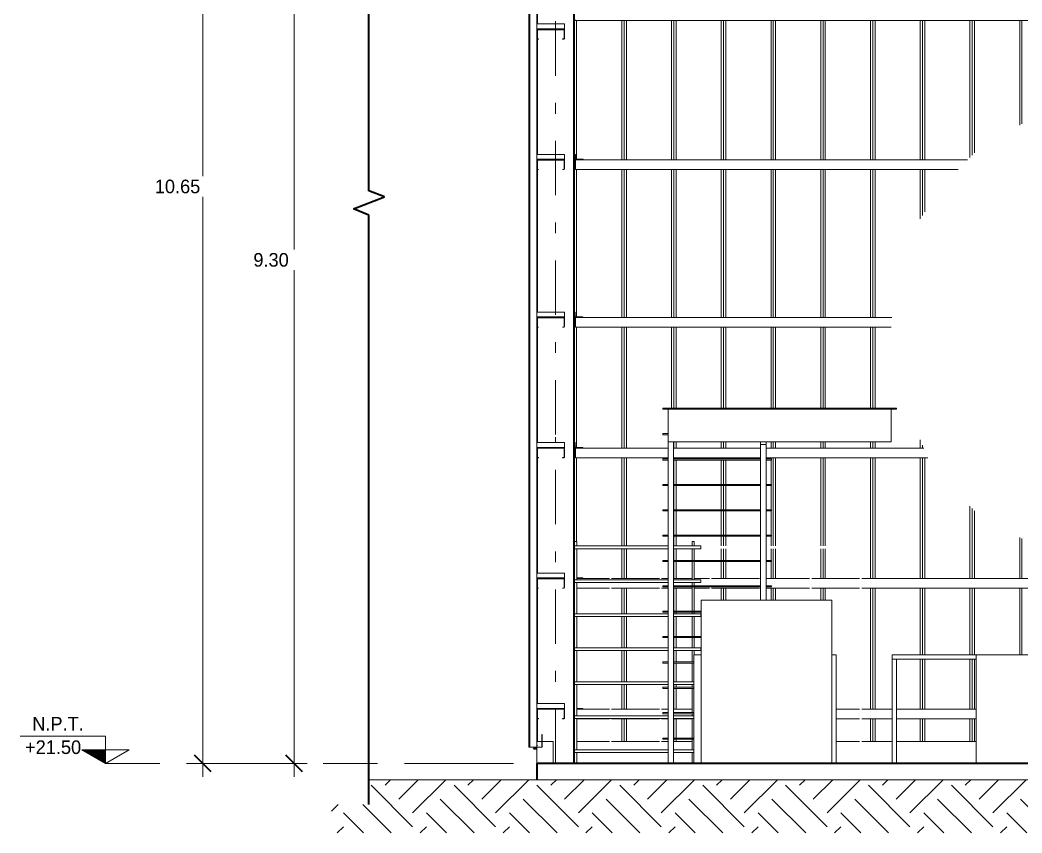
# Model space of a CAD drawing. Header units: metres. Extents: x -5.1 to 74.4, y -0.9 to 14.
# Drawn here: x 14.64 to 23.86, y -0.64 to 6.84 of the extents above; entities that cross this region are included whole.
import ezdxf

# ---------------------------------------------------------------- set-up
doc = ezdxf.new("R2010")
doc.units = ezdxf.units.M
doc.linetypes.add('Center', pattern=[2, 0.5, -0.25, 1, -0.25])
doc.linetypes.add('Dash dot', pattern=[1.05, 0.5, -0.25, 0.05, -0.25])
for name, color, linetype, lineweight in [('1', 7, 'Continuous', 18), ('2', 7, 'Continuous', 9), ('A LARGUEROS', 7, 'Continuous', 9), ('A LARGUEROS CORTES', 7, 'Continuous', 9), ('A-COTAS GENERALES', 7, 'Continuous', 18), ('A-COTAS GENERALES-50', 7, 'Continuous', 18), ('A-DETL-GENF', 7, 'Continuous', 18), ('A-EJES', 7, 'Continuous', 18), ('A-ESCALERA', 7, 'Continuous', 18), ('A-ESCALERA1', 7, 'Continuous', 18), ('A-MOBILIARIO', 7, 'Continuous', 18), ('A-MURO', 7, 'Continuous', 25), ('A-MURO ASHURADO', 7, 'Continuous', 35), ('A-NIVELES', 7, 'Continuous', 18), ('A-NIVELES LINEA_', 7, 'Continuous', 18), ('A-PISO', 7, 'Continuous', 18), ('GMI-COLUMNAS', 7, 'Continuous', 18)]:
    doc.layers.add(name, color=color, linetype=linetype, lineweight=lineweight)
doc.styles.add('Nirmala UI Semilight', font='', dxfattribs={"height": 0.125})
doc.styles.get('Nirmala UI Semilight').set_extended_font_data('Nirmala UI Semilight')
doc.dimstyles.new('COTAS_GENERALES_2_50_MM', dxfattribs={"dimscale": 0.3048, "dimtxt": 0.13092, "dimasz": 0.492126, "dimexe": 0.492126, "dimexo": 0.625, "dimgap": 0.164042, "dimtad": 3, "dimrnd": 0.01, "dimtxsty": 'Nirmala UI Semilight', "dimblk1": 'OBLIQUE', "dimblk2": 'OBLIQUE', "dimsah": 1, "dimcen": 2.5, "dimdle": 0.410105, "dimazin": 3, "dimtfac": 1, "dimtix": 1, "dimtmove": 0, "dimatfit": 3, "dimfxl": 0.393701, "dimfxlon": 1, "dimtvp": 1, "dimtfill": 1, "dimarcsym": 2})

# ---------------------------------------------------------------- blocks, each defined once
blk = doc.blocks.new('MoldurasCal24-Muros-GMI-P026TLK011-Laminación - GOTERO CON PENDIENTE-1502474-CORTE TRANSVERSAL 2-2_')
at = {"layer": '1'}
for p, q in [((-0.1243, 0.2654), (-0.1263, 0.2654)), ((-0.1263, 0.2654), (-0.1263, 0.15)), ((-0.1253, 0.149), (-0.1253, 0.2554)), ((-0.1253, 0.2554), (-0.1243, 0.2554)), ((-0.1243, 0.2554), (-0.1243, 0.2654)), ((-0.1903, 0.15), (-0.208, 0.1323)), ((-0.208, 0.1323), (-0.2066, 0.1309)), ((-0.2066, 0.1309), (-0.1995, 0.138)), ((-0.2002, 0.1387), (-0.1899, 0.149)), ((-0.1995, 0.138), (-0.2002, 0.1387)), ((-0.1263, 0.15), (-0.1903, 0.15)), ((-0.1899, 0.149), (-0.1253, 0.149))]:
    blk.add_line(p, q, dxfattribs=at)
blk = doc.blocks.new('MoldurasCal24-Muros-GMI-P026TLK011-Laminación - GOTERO CON PENDIENTE-1569597-CORTE TRANSVERSAL 2-2_')
at = {"layer": '1', "lineweight": 5}
for p, q in [((-0.1976, 0.149), (-0.1976, 0.15)), ((-0.1976, 0.1427), (-0.1976, 0.149)), ((-0.1976, 0.149), (-0.1913, 0.149)), ((-0.1976, 0.1387), (-0.1976, 0.1413)), ((-0.1976, 0.138), (-0.1976, 0.1387)), ((-0.1976, 0.1387), (-0.174, 0.1387)), ((-0.1976, 0.1309), (-0.1976, 0.138)), ((-0.1976, 0.138), (-0.174, 0.138)), ((-0.1976, 0.1309), (-0.174, 0.1309))]:
    blk.add_line(p, q, dxfattribs=at)
blk = doc.blocks.new('MontenC-Calibre14-GMI 1 - MONTEN _C_ 10_ CAL14 CON CLIPS A COLUMNA-1584957-CORTE TRANSVERSAL 2-2_')
at = {"layer": '2', "color": 8, "lineweight": 5, "true_color": 0x808080}
for p, q in [((-0.127, 9.1602), (-0.127, 9.201)), ((0.127, 9.201), (-0.127, 9.201)), ((-0.127, 9.1564), (-0.127, 9.1602)), ((-0.127, 9.15), (-0.127, 9.1564)), ((0.127, 9.1564), (-0.127, 9.1564)), ((-0.1211, 9.15), (-0.127, 9.15)), ((0.127, 9.15), (0.1211, 9.15)), ((0.127, 9.201), (0.127, 9.1602)), ((0.127, 9.1602), (0.127, 9.1564)), ((0.127, 9.1564), (0.127, 9.15))]:
    blk.add_line(p, q, dxfattribs=at)
at = {"layer": 'A LARGUEROS CORTES', "color": 8, "lineweight": 5, "true_color": 0x808080}
for p, q in [((-0.127, 9.1441), (-0.127, 9.067)), ((-0.1251, 9.067), (-0.1251, 9.1441)), ((0.1211, 9.15), (-0.1211, 9.15)), ((-0.1211, 9.1481), (0.1211, 9.1481)), ((0.1251, 9.1441), (0.1251, 9.067)), ((0.127, 9.067), (0.127, 9.1441)), ((-0.111, 9.063), (-0.1211, 9.063)), ((-0.1211, 9.0611), (-0.111, 9.0611)), ((-0.111, 9.0611), (-0.111, 9.063)), ((0.1211, 9.063), (0.111, 9.063)), ((0.111, 9.063), (0.111, 9.0611)), ((0.111, 9.0611), (0.1211, 9.0611))]:
    blk.add_line(p, q, dxfattribs=at)
for centre, radius, start, end in [((-0.1211, 9.1441), 0.0059, 90, 180), ((-0.1211, 9.1441), 0.004, 90, 180), ((0.1211, 9.1441), 0.0059, 360, 90), ((0.1211, 9.1441), 0.004, 360, 90), ((-0.1211, 9.067), 0.0059, 180, 270), ((-0.1211, 9.067), 0.004, 180, 270), ((0.1211, 9.067), 0.0059, 270, 360), ((0.1211, 9.067), 0.004, 270, 360)]:
    blk.add_arc(centre, radius, start, end, dxfattribs=at)
blk = doc.blocks.new('IR - W14X22-V33-CORTE TRANSVERSAL 2-2_')
at = {"layer": 'GMI-COLUMNAS'}
for p, q in [((-0.1655, 10.05), (-0.174, 10.05)), ((-0.1655, 10.05), (-0.1655, 8.001)), ((-0.1443, 10.05), (-0.1655, 10.05)), ((0.1654, 9.8278), (0.1654, 0)), ((0.1739, 9.8278), (0.1739, 0)), ((-0.1655, 7.9481), (-0.1655, 7.863)), ((-0.1655, 7.8611), (-0.1655, 6.801)), ((-0.1655, 6.7481), (-0.1655, 6.663)), ((-0.1655, 6.6611), (-0.1655, 5.601)), ((-0.1655, 5.5481), (-0.1655, 5.463)), ((-0.1655, 5.4611), (-0.1655, 4.151)), ((-0.1655, 4.0981), (-0.1655, 4.013)), ((-0.1655, 4.0111), (-0.1655, 2.951)), ((-0.1655, 2.8981), (-0.1655, 2.813)), ((-0.1655, 2.8111), (-0.1655, 1.751)), ((-0.1655, 1.6981), (-0.1655, 1.613)), ((-0.1655, 1.6111), (-0.1655, 0.551)), ((-0.1655, 0.4981), (-0.1655, 0.413)), ((-0.1655, 0.4111), (-0.1655, 0.2))]:
    blk.add_line(p, q, dxfattribs=at)
blk = doc.blocks.new('MontenC-Calibre14-GMI 1 - MONTEN _C_ 10_ CAL14 CON CLIPS A COLUMNA-1601976-CORTE TRANSVERSAL 2-2_')
at = {"layer": '2', "color": 8, "lineweight": 5, "true_color": 0x808080}
for p, q in [((0.2499, 0.5064), (0.1937, 0.5064)), ((0.1937, 0.5), (0.2499, 0.5)), ((0.2499, 0.5), (0.2499, 0.5064))]:
    blk.add_line(p, q, dxfattribs=at)
at = {"layer": 'A LARGUEROS', "color": 8, "lineweight": 5, "true_color": 0x808080}
for p, q in [((0.4939, 0.5), (0.1937, 0.5)), ((0.9539, 0.5), (0.5137, 0.5)), ((1.0339, 0.5), (0.9737, 0.5)), ((1.2538, 0.5), (1.0839, 0.5)), ((2.7939, 0.5), (2.579, 0.5)), ((3.0921, 0.5), (2.8137, 0.5)), ((3.8654, 0.5), (3.1321, 0.5)), ((0.1937, 0.4111), (0.4939, 0.4111)), ((0.5137, 0.4111), (0.9539, 0.4111)), ((0.9737, 0.4111), (1.0339, 0.4111)), ((1.0839, 0.4111), (1.2538, 0.4111)), ((2.579, 0.4111), (2.7939, 0.4111)), ((2.8137, 0.4111), (3.0921, 0.4111)), ((3.1321, 0.4111), (3.8654, 0.4111))]:
    blk.add_line(p, q, dxfattribs=at)
blk = doc.blocks.new('MontenC-Calibre14-GMI 1 - MONTEN _C_ 10_ CAL14 CON CLIPS A COLUMNA-V34-CORTE TRANSVERSAL 2-2_')
at = {"layer": '2', "color": 8, "lineweight": 5, "true_color": 0x808080}
for p, q in [((4.5489, 1.751), (4.5425, 1.751)), ((4.5425, 1.751), (4.5425, 1.7102)), ((4.5489, 1.7082), (4.5489, 1.751)), ((0.2499, 1.7064), (0.1938, 1.7064)), ((0.1938, 1.7), (0.2499, 1.7)), ((0.2499, 1.7), (0.2499, 1.7064)), ((4.5387, 1.7064), (4.4729, 1.7064)), ((4.4729, 1.7064), (4.4729, 1.7)), ((4.4729, 1.7), (4.5406, 1.7))]:
    blk.add_line(p, q, dxfattribs=at)
for centre, radius in [((4.5387, 1.7102), 0.00379), ((4.5406, 1.7082), 0.00825)]:
    blk.add_arc(centre, radius, 270, 0, dxfattribs=at)
at = {"layer": 'A LARGUEROS', "color": 8, "lineweight": 5, "true_color": 0x808080}
for p, q in [((0.4938, 1.7), (0.1938, 1.7)), ((0.9538, 1.7), (0.5138, 1.7)), ((1.0339, 1.7), (0.9738, 1.7)), ((1.2539, 1.7), (1.0839, 1.7)), ((1.4138, 1.7), (1.2738, 1.7)), ((1.8738, 1.7), (1.4338, 1.7)), ((2.3338, 1.7), (1.9339, 1.7)), ((2.7938, 1.7), (2.3538, 1.7)), ((4.5389, 1.7), (2.8138, 1.7)), ((4.5389, 1.7), (4.5389, 1.6941)), ((4.5389, 1.617), (4.5389, 1.6941)), ((0.1938, 1.6111), (0.4938, 1.6111)), ((0.5138, 1.6111), (0.9538, 1.6111)), ((0.9738, 1.6111), (1.0339, 1.6111)), ((1.0839, 1.6111), (1.2539, 1.6111)), ((1.2738, 1.6111), (1.4138, 1.6111)), ((1.4338, 1.6111), (1.8738, 1.6111)), ((1.9339, 1.6111), (2.3338, 1.6111)), ((2.3538, 1.6111), (2.7938, 1.6111)), ((2.8138, 1.6111), (4.5389, 1.6111)), ((4.5389, 1.617), (4.5389, 1.6111))]:
    blk.add_line(p, q, dxfattribs=at)
blk = doc.blocks.new('MontenC-Calibre14-GMI 1 - MONTEN _C_ 10_ CAL14 CON CLIPS A COLUMNA-1602256-CORTE TRANSVERSAL 2-2_')
at = {"layer": '2', "color": 8, "lineweight": 5, "true_color": 0x808080}
for p, q in [((0.1803, 2.951), (0.1739, 2.951)), ((0.1803, 2.9102), (0.1803, 2.951)), ((0.1822, 2.9), (0.2499, 2.9)), ((0.2499, 2.9064), (0.1841, 2.9064)), ((0.2499, 2.9), (0.2499, 2.9064))]:
    blk.add_line(p, q, dxfattribs=at)
for centre, radius in [((0.1822, 2.9083), 0.00825), ((0.1841, 2.9102), 0.00379)]:
    blk.add_arc(centre, radius, 180, 270, dxfattribs=at)
at = {"layer": 'A LARGUEROS', "color": 8, "lineweight": 5, "true_color": 0x808080}
for p, q in [((1.0339, 2.9), (0.1839, 2.9)), ((0.1839, 2.8941), (0.1839, 2.9)), ((0.1839, 2.8941), (0.1839, 2.817)), ((1.8839, 2.9), (1.0839, 2.9)), ((3.3834, 2.9), (1.9339, 2.9)), ((0.1839, 2.8111), (0.1839, 2.817)), ((0.1839, 2.8111), (1.0339, 2.8111)), ((1.0839, 2.8111), (1.8839, 2.8111)), ((1.9339, 2.8111), (3.4207, 2.8111))]:
    blk.add_line(p, q, dxfattribs=at)
blk = doc.blocks.new('MontenC-Calibre14-GMI 1 - MONTEN _C_ 10_ CAL14 CON CLIPS A COLUMNA-1602291-CORTE TRANSVERSAL 2-2_')
at = {"layer": '2', "color": 8, "lineweight": 5, "true_color": 0x808080}
for p, q in [((0.1803, 4.151), (0.1739, 4.151)), ((0.1803, 4.1102), (0.1803, 4.151)), ((0.1822, 4.1), (0.2499, 4.1)), ((0.2499, 4.1064), (0.1841, 4.1064)), ((0.2499, 4.1), (0.2499, 4.1064))]:
    blk.add_line(p, q, dxfattribs=at)
for centre, radius in [((0.1822, 4.1083), 0.00825), ((0.1841, 4.1102), 0.00379)]:
    blk.add_arc(centre, radius, 180, 270, dxfattribs=at)
at = {"layer": 'A LARGUEROS', "color": 8, "lineweight": 5, "true_color": 0x808080}
for p, q in [((3.0918, 4.1), (0.1839, 4.1)), ((0.1839, 4.0941), (0.1839, 4.1)), ((0.1839, 4.0941), (0.1839, 4.017)), ((0.1839, 4.0111), (0.1839, 4.017)), ((0.1839, 4.0111), (3.0837, 4.0111))]:
    blk.add_line(p, q, dxfattribs=at)
blk = doc.blocks.new('MontenC-Calibre14-GMI 1 - MONTEN _C_ 10_ CAL14 CON CLIPS A COLUMNA-1602365-CORTE TRANSVERSAL 2-2_')
at = {"layer": '2', "color": 8, "lineweight": 5, "true_color": 0x808080}
for p, q in [((0.1792, 5.601), (0.1739, 5.601)), ((0.1792, 5.5602), (0.1792, 5.601)), ((0.182, 5.601), (0.1792, 5.601)), ((0.181, 5.55), (0.2488, 5.55)), ((0.182, 5.601), (0.182, 5.5602)), ((0.2488, 5.5564), (0.183, 5.5564)), ((0.2488, 5.55), (0.2488, 5.5564)), ((0.2516, 5.5564), (0.2488, 5.5564)), ((0.2516, 5.5564), (0.2516, 5.55))]:
    blk.add_line(p, q, dxfattribs=at)
for centre, major_axis, start_param in [((0.181, 5.5583), (0, 0.00825), 2.103295), ((0.183, 5.5602), (0, 0.00379), 1.570796), ((0.1858, 5.5602), (0, 0.00379), 1.570796)]:
    blk.add_ellipse(centre, major_axis=major_axis, ratio=0.999938, start_param=start_param, end_param=3.141593, dxfattribs=at)
at = {"layer": 'A LARGUEROS', "color": 8, "lineweight": 5, "true_color": 0x808080}
for p, q in [((0.1828, 5.5441), (0.1828, 5.467)), ((3.7863, 5.55), (0.1829, 5.55)), ((0.1829, 5.4611), (3.7, 5.4611))]:
    blk.add_line(p, q, dxfattribs=at)
for centre, start_param, end_param in [((0.1829, 5.5441), 0, 1.570796), ((0.1829, 5.467), 1.570796, 3.141593)]:
    blk.add_ellipse(centre, major_axis=(0, 0.0059), ratio=0.011122, start_param=start_param, end_param=end_param, dxfattribs=at)
blk = doc.blocks.new('MontenC-Calibre14-GMI 1 - MONTEN _C_ 10_ CAL14 CON CLIPS A COLUMNA-1582845-CORTE TRANSVERSAL 2-2_')
at = {"layer": 'A LARGUEROS', "color": 8, "lineweight": 5, "true_color": 0x808080}
for q in [(0.1839, 6.8401), (9.8929, 6.8342)]:
    blk.add_line((0.1839, 6.8342), q, dxfattribs=at)
blk = doc.blocks.new('ESQUINERO_EXTERIOR_90__CAL24_MUROS_GMI_P026CHP001 - ESQUINERO EXTERIOR 90_-1493350-CORTE TRANSVERSAL 2-2_')
at = {"layer": '1', "lineweight": 5}
for p, q in [((-0.247, 3.198), (-0.238, 3.198)), ((-0.247, 3.198), (-0.247, 0.15)), ((-0.238, 0.15), (-0.247, 0.15))]:
    blk.add_line(p, q, dxfattribs=at)
blk = doc.blocks.new('Mesa de café 1 - 1500 x 1500 mm-1602804-CORTE TRANSVERSAL 2-2_')
at = {"layer": 'A-MOBILIARIO', "color": 9, "lineweight": 5, "true_color": 0xc0c0c0}
for p, q in [((3.0921, 1), (3.8654, 1)), ((3.0921, 0.9586), (3.0921, 1)), ((3.8654, 0.9586), (3.0921, 0.9586)), ((3.0921, 0.9586), (3.1321, 0.9586)), ((3.0921, 0), (3.0921, 0.9586)), ((3.1321, 0), (3.1321, 0.9586))]:
    blk.add_line(p, q, dxfattribs=at)
blk = doc.blocks.new('Biblioteca con montantes - 1220 x 1220 x 2000 mm-1596858-CORTE TRANSVERSAL 2-2_')
at = {"layer": 'A-MOBILIARIO', "color": 9, "lineweight": 5, "true_color": 0xc0c0c0}
for p, q in [((0.1838, 2.04), (0.1738, 2.04)), ((0.1938, 2.04), (0.1838, 2.04)), ((0.1938, 2), (0.1938, 2.04)), ((1.2538, 2.04), (1.2538, 2)), ((1.2638, 2.04), (1.2538, 2.04)), ((1.2738, 2.04), (1.2638, 2.04)), ((1.2738, 2), (1.2738, 2.04)), ((0.1739, 2), (1.0339, 2)), ((1.0339, 1.975), (0.1739, 1.975)), ((0.1938, 1.6875), (0.1938, 1.975)), ((1.0839, 2), (1.3338, 2)), ((1.3338, 1.975), (1.0839, 1.975)), ((1.2538, 1.975), (1.2538, 1.8667)), ((1.2738, 1.8667), (1.2738, 1.975)), ((1.3338, 2), (1.3338, 1.975)), ((1.2538, 1.8567), (1.2538, 1.6875)), ((1.2738, 1.6875), (1.2738, 1.8567)), ((0.1739, 1.6875), (1.0339, 1.6875)), ((1.0339, 1.6625), (0.1739, 1.6625)), ((0.1938, 1.375), (0.1938, 1.6625)), ((1.0839, 1.6875), (1.3338, 1.6875)), ((1.3338, 1.6625), (1.0839, 1.6625)), ((1.2538, 1.6625), (1.2538, 1.6333)), ((1.2738, 1.6333), (1.2738, 1.6625)), ((1.3338, 1.6875), (1.3338, 1.6625)), ((1.2538, 1.6233), (1.2538, 1.4)), ((1.2738, 1.4), (1.2738, 1.6233)), ((1.2538, 1.39), (1.2538, 1.375)), ((1.2738, 1.375), (1.2738, 1.39)), ((0.1739, 1.375), (1.0339, 1.375)), ((1.0339, 1.35), (0.1739, 1.35)), ((0.1938, 1.0625), (0.1938, 1.35)), ((1.0839, 1.375), (1.3338, 1.375)), ((1.3338, 1.35), (1.0839, 1.35)), ((1.2538, 1.35), (1.2538, 1.1667)), ((1.2738, 1.1667), (1.2738, 1.35)), ((1.3338, 1.375), (1.3338, 1.35)), ((1.2538, 1.1567), (1.2538, 1.0625)), ((1.2738, 1.0625), (1.2738, 1.1567)), ((0.1739, 1.0625), (1.0339, 1.0625)), ((1.0339, 1.0375), (0.1739, 1.0375)), ((0.1938, 0.75), (0.1938, 1.0375)), ((1.0839, 1.0625), (1.3338, 1.0625)), ((1.3338, 1.0375), (1.0839, 1.0375)), ((1.2538, 1.0375), (1.2538, 0.9333)), ((1.2738, 1), (1.2738, 1.0375)), ((1.3338, 1.0625), (1.3338, 1.0375)), ((1.2538, 0.9233), (1.2538, 0.75)), ((0.1739, 0.75), (1.0339, 0.75)), ((1.0839, 0.75), (1.269, 0.75)), ((1.0339, 0.725), (0.1739, 0.725)), ((0.1938, 0.4375), (0.1938, 0.725)), ((1.269, 0.725), (1.0839, 0.725)), ((1.2538, 0.725), (1.2538, 0.7)), ((1.2538, 0.69), (1.2538, 0.4667)), ((0.1739, 0.4375), (1.0339, 0.4375)), ((1.0339, 0.4125), (0.1739, 0.4125)), ((0.1938, 0.125), (0.1938, 0.4125)), ((1.0839, 0.4375), (1.269, 0.4375)), ((1.269, 0.4125), (1.0839, 0.4125)), ((1.2538, 0.4567), (1.2538, 0.4375)), ((1.2538, 0.4125), (1.2538, 0.2333)), ((1.2538, 0.2233), (1.2538, 0.125)), ((0.1739, 0.125), (1.0339, 0.125)), ((1.0339, 0.1), (0.1739, 0.1)), ((0.1938, 0), (0.1938, 0.1)), ((1.0839, 0.125), (1.269, 0.125)), ((1.269, 0.1), (1.0839, 0.1)), ((1.2538, 0.1), (1.2538, 0))]:
    blk.add_line(p, q, dxfattribs=at)
blk = doc.blocks.new('AC UNIT1 - AC UNIT-1599190-CORTE TRANSVERSAL 2-2_')
at = {"layer": 'A-MOBILIARIO', "color": 9, "lineweight": 5, "true_color": 0xc0c0c0}
for p, q in [((1.269, 1), (1.3374, 1)), ((1.269, 0), (1.269, 1)), ((2.5374, 1), (2.579, 1)), ((2.579, 0), (2.579, 1))]:
    blk.add_line(p, q, dxfattribs=at)
blk = doc.blocks.new('AC UNIT3 - AC UNIT-1599798-CORTE TRANSVERSAL 2-2_')
at = {"layer": 'A-MOBILIARIO', "color": 9, "lineweight": 5, "true_color": 0xc0c0c0}
for p, q in [((3.8654, 1), (6.1621, 1)), ((3.8654, 0), (3.8654, 1)), ((6.1621, 0), (6.1621, 1))]:
    blk.add_line(p, q, dxfattribs=at)
blk = doc.blocks.new('AC UNIT4 - AC UNIT-1599909-CORTE TRANSVERSAL 2-2_')
at = {"layer": 'A-MOBILIARIO', "color": 9, "lineweight": 5, "true_color": 0xc0c0c0}
for p, q in [((1.3374, 1.5), (2.5374, 1.5)), ((1.3374, 0), (1.3374, 1.5)), ((2.5374, 1.5), (2.5374, 0))]:
    blk.add_line(p, q, dxfattribs=at)
blk = doc.blocks.new('D_LINEA DE CORTE - D_LINEA DE CORTE-1532565-CORTE TRANSVERSAL 2-2_')
at = {"layer": 'A-DETL-GENF', "lineweight": 35}
for p, q in [((-1.7161, 5.2647), (-1.7161, 11.0679)), ((-1.5725, 5.2095), (-1.7161, 5.2647)), ((-1.8598, 5.0991), (-1.5725, 5.2095)), ((-1.7161, 5.0439), (-1.8598, 5.0991)), ((-1.7161, -0.3787), (-1.7161, 5.0439))]:
    blk.add_line(p, q, dxfattribs=at)
blk = doc.blocks.new('Nivel - NIVEL ALZADO-259046-CORTE TRANSVERSAL 2-2_')
at = {"layer": 'A-NIVELES', "true_color": 0xc0c0c0}
h = blk.add_hatch(dxfattribs=at)
h.set_pattern_fill('FP_7', color=9, style=0, pattern_type=2)
h.set_pattern_definition([(45, (32.721, -0.075), (-0.0070710678, 0.0070710678), [])])
h.paths.add_polyline_path([(-4.3571, 0.125), (-4.1384, 0), (-4.1384, 0.125)])
at = {"layer": 'A-NIVELES'}
for p, q in [((-4.1384, 0.25), (-4.924, 0.25)), ((-4.1384, 0.25), (-4.1384, 0)), ((-4.3571, 0.125), (-4.1384, 0.125)), ((-4.1384, 0), (-4.3571, 0.125)), ((-4.1384, 0), (-4.3571, 0.125)), ((-4.3571, 0.125), (-3.9196, 0.125)), ((-4.1384, 0.125), (-4.1384, 0)), ((-3.9196, 0.125), (-4.1384, 0))]:
    blk.add_line(p, q, dxfattribs=at)
blk = doc.blocks.new('DIMBLOCK7-CORTE TRANSVERSAL 2-2_')
at = {"layer": 'A-COTAS GENERALES-50', "lineweight": 35, "transparency": 16777216}
for p, q in [((17.1632, 9.3), (17.0882, 9.375)), ((17.1632, 9.3), (17.2382, 9.225)), ((17.1632, 0), (17.0882, 0.075)), ((17.1632, 0), (17.2382, -0.075))]:
    blk.add_line(p, q, dxfattribs=at)
at = {"layer": 'A-COTAS GENERALES-50', "transparency": 16777216}
for p, q in [((17.1632, 9.3), (17.0132, 9.3)), ((17.1632, 9.3), (17.1632, -0.125)), ((17.1632, 9.3), (17.2832, 9.3)), ((17.1632, 0), (17.0132, 0)), ((17.1632, 0), (17.2832, 0))]:
    blk.add_line(p, q, dxfattribs=at)
at = {"layer": 'A-COTAS GENERALES-50', "color": 0, "transparency": 16777216, "insert": (16.7895, 4.6941), "char_height": 0.125, "width": 0.388477, "attachment_point": 1, "line_spacing_factor": 1.142579, "style": 'Nirmala UI Semilight', "bg_fill": 3, "box_fill_scale": 1.25, "bg_fill_color": 9, "bg_fill_true_color": 13158600, "bg_fill_transparency": 0}
blk.add_mtext('9.30', dxfattribs=at)
blk = doc.blocks.new('_Oblique')
at = {"color": 0, "linetype": 'ByBlock', "lineweight": -2}
blk.add_line((-0.5, -0.5), (0.5, 0.5), dxfattribs=at)
blk = doc.blocks.new('DIMBLOCK8-CORTE TRANSVERSAL 2-2_')
at = {"layer": 'A-COTAS GENERALES-50', "lineweight": 35, "transparency": 16777216}
for p, q in [((16.3235, 10.65), (16.2485, 10.725)), ((16.3235, 10.65), (16.3985, 10.575)), ((16.3235, 0), (16.2485, 0.075)), ((16.3235, 0), (16.3985, -0.075))]:
    blk.add_line(p, q, dxfattribs=at)
at = {"layer": 'A-COTAS GENERALES-50', "transparency": 16777216}
for p, q in [((16.3235, 10.775), (16.3235, -0.125)), ((16.3235, 10.65), (16.1735, 10.65)), ((16.3235, 10.65), (16.4435, 10.65)), ((16.3235, 0), (16.1735, 0)), ((16.3235, 0), (16.4435, 0))]:
    blk.add_line(p, q, dxfattribs=at)
at = {"layer": 'A-COTAS GENERALES-50', "color": 0, "transparency": 16777216, "insert": (15.8831, 5.3691), "char_height": 0.125, "width": 0.468457, "attachment_point": 1, "line_spacing_factor": 1.142579, "style": 'Nirmala UI Semilight', "bg_fill": 3, "box_fill_scale": 1.25, "bg_fill_color": 9, "bg_fill_true_color": 13158600, "bg_fill_transparency": 0}
blk.add_mtext('10.65', dxfattribs=at)

msp = doc.modelspace()

# ---------------------------------------------------------------- hatches: boundary and pattern name
at = {"layer": 'A-DETL-GENF', "lineweight": 9, "true_color": 0xc0c0c0}
h = msp.add_hatch(dxfattribs=at)
h.set_pattern_fill('FP_3', color=9, style=0, pattern_type=2)
h.set_pattern_definition([(45, (52.2894, 0.56), (0, 0.7620066), [0.53882, -0.53882]), (45, (52.4164, 0.433), (0, 0.7620066), [0.53882, -0.53882]), (45, (52.5434, 0.306), (0, 0.7620066), [0.53882, -0.53882]), (315, (52.6704, 0.306), (0.7620066, 0), [0.53882, -0.53882]), (315, (52.7974, 0.433), (0.7620066, 0), [0.53882, -0.53882]), (315, (52.9244, 0.56), (0.7620066, 0), [0.53882, -0.53882])])
h.paths.add_polyline_path([(30.2139, -0.6399), (31.9664, -0.6399), (31.9664, -0.6219), (31.4228, -0.6219), (31.4228, -0.15), (17.8523, -0.15), (17.8523, -0.3787), (17.5087, -0.3787), (17.5087, -0.6399), (29.7556, -0.6399)])
at = {"layer": 'A-MURO ASHURADO', "lineweight": 18}
h = msp.add_hatch(dxfattribs=at)
h.set_pattern_fill('FP_1', color=256, style=0, pattern_type=2)
h.set_pattern_definition([(50, (52.2894, -0.075), (0.364365, -0.031877), [0.0381, -0.4191]), (355, (52.2894, -0.075), (-0.0704845, 0.382117), [0.03048, -0.33528]), (100.451, (52.3194, -0.07766), (0.2938857, 0.3502294), [0.03238, -0.35618]), (46.184, (52.2894, 0.0266), (0.5421606, -0.0840837), [0.05715, -0.62865]), (96.636, (52.3344, 0.0196), (0.474805, 0.4948544), [0.04857, -0.53427]), (351.184, (52.2894, 0.0266), (0.474811, 0.494846), [0.04572, -0.50292]), (21, (52.3394, 0.0012), (0.3032265, -0.204528), [0.0381, -0.4191]), (326, (52.3394, 0.0012), (0.123607, 0.368379), [0.03048, -0.33528]), (71.451, (52.3654, -0.01584), (0.426833, 0.163839), [0.03238, -0.35618]), (37.5, (52.28941, -0.075), (0.00618067, 0.1691082), [0.01676, -0.31445, 0.01676, -0.3236, -0.33655]), (37.5, (52.28941, -0.075), (0.00618067, 0.1691082), [-0.67158, 0.01676, -0.31979]), (7.5, (52.28941, -0.075), (0.1336414, 0.2003578), [0.01676, -0.17729, 0.01676, -0.30683, -0.12827]), (7.5, (52.28941, -0.075), (0.1336414, 0.2003578), [-0.51765, 0.01676, -0.11151]), (327.5, (52.17541, -0.075), (0.2711816, -0.0114606), [0.01676, -0.11024, 0.01676, -0.37948, -0.52578]), (327.5, (52.17541, -0.075), (0.2711816, -0.0114606), [-0.52324, 0.01676, -0.50902]), (317.5, (52.12441, -0.075), (0.2962579, 0.0508507), [0.01676, -0.14834, 0.01676, -0.24638, -0.37338]), (317.5, (52.12441, -0.075), (0.2962579, 0.0508507), [-0.42824, 0.01676, -0.35662])])
h.paths.add_polyline_path([(19.4441, 0), (19.5444, 0), (19.5444, 0.2), (19.3944, 0.2), (19.3944, 0)])

# ---------------------------------------------------------------- linework, layer by layer
at = {"layer": '1'}
for p, q in [((19.3304, 10.1082), (19.3304, 0.15)), ((19.3944, 0.15), (19.3944, 10.1076)), ((19.3304, 0.15), (19.3944, 0.15)), ((31.4228, -0.15), (17.8523, -0.15))]:
    msp.add_line(p, q, dxfattribs=at)
at = {"layer": '1', "color": 254, "lineweight": 5, "true_color": 0xe5e5e5}
for p, q in [((19.761, 6.8342), (19.761, 5.5564)), ((20.1768, 6.8342), (20.1768, 5.55)), ((20.1975, 5.55), (20.1975, 6.8342)), ((20.1975, 6.8342), (20.1975, 5.55)), ((20.2182, 6.8342), (20.2182, 5.55)), ((20.634, 6.8342), (20.634, 5.55)), ((20.6547, 5.55), (20.6547, 6.8342)), ((20.6547, 6.8342), (20.6547, 5.55)), ((20.6754, 6.8342), (20.6754, 5.55)), ((21.0912, 6.8342), (21.0912, 5.55)), ((21.1119, 5.55), (21.1119, 6.8342)), ((21.1119, 6.8342), (21.1119, 5.55)), ((21.1326, 6.8342), (21.1326, 5.55)), ((21.5484, 6.8342), (21.5484, 5.55)), ((21.5691, 5.55), (21.5691, 6.8342)), ((21.5691, 6.8342), (21.5691, 5.55)), ((21.5898, 6.8342), (21.5898, 5.5498)), ((22.0056, 6.8342), (22.0056, 5.5498)), ((22.0263, 5.5498), (22.0263, 6.8342)), ((22.0263, 6.8342), (22.0263, 5.5498)), ((22.047, 6.8342), (22.047, 5.5498)), ((22.4628, 6.8342), (22.4628, 5.5499)), ((22.4835, 6.8342), (22.4835, 5.5499)), ((22.5042, 6.8342), (22.5042, 5.5499)), ((22.92, 6.8342), (22.92, 5.5499)), ((22.9407, 5.5499), (22.9407, 6.8342)), ((22.9407, 6.8342), (22.9407, 5.5499)), ((22.9614, 6.8342), (22.9614, 5.5499)), ((23.3772, 6.8342), (23.3772, 5.5731)), ((23.3979, 5.5945), (23.3979, 6.8342)), ((23.3979, 6.8342), (23.3979, 5.5945)), ((23.4186, 6.8342), (23.4186, 5.6158)), ((23.8344, 6.8342), (23.8344, 5.8711)), ((23.8551, 6.8342), (23.8551, 5.882)), ((19.761, 5.4611), (19.761, 4.1066)), ((20.1768, 5.4611), (20.1768, 4.1)), ((20.1975, 4.1), (20.1975, 5.4611)), ((20.1975, 5.4611), (20.1975, 4.1)), ((20.2182, 5.4611), (20.2182, 4.1)), ((20.634, 5.4611), (20.634, 4.1)), ((20.6547, 4.1), (20.6547, 5.4611)), ((20.6547, 5.4611), (20.6547, 4.1)), ((20.6754, 5.4611), (20.6754, 4.1)), ((21.0912, 5.4611), (21.0912, 4.1)), ((21.1119, 4.1), (21.1119, 5.4611)), ((21.1119, 5.4611), (21.1119, 4.1)), ((21.1326, 5.4611), (21.1326, 4.1)), ((21.5484, 5.4611), (21.5484, 4.1)), ((21.5691, 4.1), (21.5691, 5.4611)), ((21.5691, 5.4611), (21.5691, 4.1)), ((21.5898, 5.4611), (21.5898, 4.0998)), ((22.0056, 5.4611), (22.0056, 4.0998)), ((22.0263, 4.0998), (22.0263, 5.4611)), ((22.0263, 5.4611), (22.0263, 4.0998)), ((22.047, 5.4611), (22.047, 4.0998)), ((22.4628, 5.4611), (22.4628, 4.0999)), ((22.4835, 5.4611), (22.4835, 4.0999)), ((22.5042, 5.4611), (22.5042, 4.0999)), ((22.92, 5.4611), (22.92, 5.0075)), ((22.9407, 5.0397), (22.9407, 5.4611)), ((22.9407, 5.4611), (22.9407, 5.0397)), ((22.9614, 5.4611), (22.9614, 5.0719)), ((19.761, 4.0111), (19.761, 2.9064)), ((20.1768, 4.0111), (20.1768, 2.9)), ((20.1975, 2.9), (20.1975, 4.0111)), ((20.1975, 4.0111), (20.1975, 2.9)), ((20.2182, 4.0111), (20.2182, 2.9)), ((20.634, 4.0111), (20.634, 3.2667)), ((20.6547, 3.2667), (20.6547, 4.0111)), ((20.6547, 4.0111), (20.6547, 3.2667)), ((20.6754, 4.0111), (20.6754, 3.2667)), ((21.0912, 4.0111), (21.0912, 3.2667)), ((21.1119, 3.2667), (21.1119, 4.0111)), ((21.1119, 4.0111), (21.1119, 3.2667)), ((21.1326, 4.0111), (21.1326, 3.2667)), ((21.5484, 4.0111), (21.5484, 3.2667)), ((21.5691, 3.2667), (21.5691, 4.0111)), ((21.5691, 4.0111), (21.5691, 3.2667)), ((21.5898, 4.0111), (21.5898, 3.2667)), ((22.0056, 4.0111), (22.0056, 3.2667)), ((22.0263, 3.2667), (22.0263, 4.0111)), ((22.0263, 4.0111), (22.0263, 3.2667)), ((22.047, 4.0111), (22.047, 3.2667)), ((22.4628, 4.0111), (22.4628, 3.2667)), ((22.4835, 4.0111), (22.4835, 3.2667)), ((22.5042, 4.0111), (22.5042, 3.2667)), ((20.6547, 2.9), (20.6547, 2.9567)), ((20.6547, 2.9567), (20.6547, 2.9)), ((20.6754, 2.9567), (20.6754, 2.9)), ((21.0912, 2.9567), (21.0912, 2.9)), ((21.1119, 2.9), (21.1119, 2.9567)), ((21.1119, 2.9567), (21.1119, 2.9)), ((21.1326, 2.9567), (21.1326, 2.9)), ((21.5484, 2.9567), (21.5484, 2.9)), ((21.5691, 2.9), (21.5691, 2.9567)), ((21.5691, 2.9567), (21.5691, 2.9)), ((21.5898, 2.9567), (21.5898, 2.8998)), ((22.0056, 2.9567), (22.0056, 2.8998)), ((22.0263, 2.8998), (22.0263, 2.9567)), ((22.0263, 2.9567), (22.0263, 2.8998)), ((22.047, 2.9567), (22.047, 2.8998)), ((22.4628, 2.9567), (22.4628, 2.8999)), ((22.4835, 2.9567), (22.4835, 2.8999)), ((22.5042, 2.9567), (22.5042, 2.8999)), ((22.92, 2.9758), (22.92, 2.8999)), ((22.9407, 2.8999), (22.9407, 2.9264)), ((22.9407, 2.9264), (22.9407, 2.8999)), ((19.761, 2.8111), (19.761, 2.04)), ((20.1768, 2.8111), (20.1768, 2)), ((20.1975, 2), (20.1975, 2.8111)), ((20.1975, 2.8111), (20.1975, 2)), ((20.2182, 2.8111), (20.2182, 2)), ((20.6547, 2.8), (20.6547, 2.8111)), ((20.6547, 2.8111), (20.6547, 2.8)), ((20.6547, 2.5667), (20.6547, 2.79)), ((20.6547, 2.79), (20.6547, 2.5667)), ((20.6754, 2.8111), (20.6754, 2.8)), ((20.6754, 2.79), (20.6754, 2.5667)), ((21.0912, 2.8111), (21.0912, 2.8)), ((21.0912, 2.79), (21.0912, 2.5667)), ((21.1119, 2.8), (21.1119, 2.8111)), ((21.1119, 2.8111), (21.1119, 2.8)), ((21.1119, 2.5667), (21.1119, 2.79)), ((21.1119, 2.79), (21.1119, 2.5667)), ((21.1326, 2.8111), (21.1326, 2.8)), ((21.1326, 2.79), (21.1326, 2.5667)), ((21.5484, 2.8111), (21.5484, 2.8)), ((21.5484, 2.79), (21.5484, 2.5667)), ((21.5691, 2), (21.5691, 2.8111)), ((21.5691, 2.8111), (21.5691, 2)), ((21.5898, 2.8111), (21.5898, 2)), ((22.0056, 2.8111), (22.0056, 2)), ((22.0263, 2), (22.0263, 2.8111)), ((22.0263, 2.8111), (22.0263, 2)), ((22.047, 2.8111), (22.047, 2)), ((22.4628, 2.8111), (22.4628, 1.6999)), ((22.4835, 2.8111), (22.4835, 1.6999)), ((22.5042, 2.8111), (22.5042, 1.6999)), ((22.92, 2.8111), (22.92, 1.6999)), ((22.9407, 1.6999), (22.9407, 2.8111)), ((22.9407, 2.8111), (22.9407, 1.6999)), ((22.9614, 2.8111), (22.9614, 1.6999)), ((20.6547, 2.3333), (20.6547, 2.5567)), ((20.6547, 2.5567), (20.6547, 2.3333)), ((20.6754, 2.5567), (20.6754, 2.3333)), ((21.0912, 2.5567), (21.0912, 2.3333)), ((21.1119, 2.3333), (21.1119, 2.5567)), ((21.1119, 2.5567), (21.1119, 2.3333)), ((21.1326, 2.5567), (21.1326, 2.3333)), ((21.5484, 2.5567), (21.5484, 2.3333)), ((20.6547, 2.1), (20.6547, 2.3233)), ((20.6547, 2.3233), (20.6547, 2.1)), ((20.6754, 2.3233), (20.6754, 2.1)), ((21.0912, 2.3233), (21.0912, 2.1)), ((21.1119, 2.1), (21.1119, 2.3233)), ((21.1119, 2.3233), (21.1119, 2.1)), ((21.1326, 2.3233), (21.1326, 2.1)), ((21.5484, 2.3233), (21.5484, 2.1)), ((23.3772, 2.3672), (23.3772, 1.7)), ((23.3979, 1.7), (23.3979, 2.3454)), ((23.3979, 2.3454), (23.3979, 1.7)), ((23.4186, 2.3237), (23.4186, 1.7)), ((20.6547, 2), (20.6547, 2.09)), ((20.6547, 2.09), (20.6547, 2)), ((20.6754, 2.09), (20.6754, 2)), ((21.0912, 2.09), (21.0912, 2)), ((21.1119, 2), (21.1119, 2.09)), ((21.1119, 2.09), (21.1119, 2)), ((21.1326, 2.09), (21.1326, 2)), ((21.5484, 2.09), (21.5484, 2)), ((23.8344, 2.0785), (23.8344, 1.7)), ((23.8551, 2.0673), (23.8551, 1.7)), ((20.1768, 1.975), (20.1768, 1.7)), ((20.1975, 1.7), (20.1975, 1.975)), ((20.1975, 1.975), (20.1975, 1.7)), ((20.2182, 1.975), (20.2182, 1.7)), ((20.6547, 1.8667), (20.6547, 1.975)), ((20.6547, 1.975), (20.6547, 1.8667)), ((20.6754, 1.975), (20.6754, 1.8667)), ((21.0912, 1.975), (21.0912, 1.8667)), ((21.1119, 1.8667), (21.1119, 1.975)), ((21.1119, 1.975), (21.1119, 1.8667)), ((21.1326, 1.975), (21.1326, 1.8667)), ((21.5484, 1.975), (21.5484, 1.8667)), ((21.5691, 1.7), (21.5691, 1.975)), ((21.5691, 1.975), (21.5691, 1.7)), ((21.5898, 1.975), (21.5898, 1.6998)), ((22.0056, 1.975), (22.0056, 1.6998)), ((22.0263, 1.6998), (22.0263, 1.975)), ((22.0263, 1.975), (22.0263, 1.6998)), ((22.047, 1.975), (22.047, 1.6998)), ((20.6547, 1.7), (20.6547, 1.8567)), ((20.6547, 1.8567), (20.6547, 1.7)), ((20.6754, 1.8567), (20.6754, 1.7)), ((21.0912, 1.8567), (21.0912, 1.7)), ((21.1119, 1.7), (21.1119, 1.8567)), ((21.1119, 1.8567), (21.1119, 1.7)), ((21.1326, 1.8567), (21.1326, 1.7)), ((21.5484, 1.8567), (21.5484, 1.7)), ((20.1768, 1.6111), (20.1768, 1.375)), ((20.1975, 1.375), (20.1975, 1.6111)), ((20.1975, 1.6111), (20.1975, 1.375)), ((20.2182, 1.6111), (20.2182, 1.375)), ((20.6547, 1.4), (20.6547, 1.6111)), ((20.6547, 1.6111), (20.6547, 1.4)), ((20.6754, 1.6111), (20.6754, 1.4)), ((21.0912, 1.6111), (21.0912, 1.5)), ((21.1119, 1.5), (21.1119, 1.6111)), ((21.1119, 1.6111), (21.1119, 1.5)), ((21.1326, 1.6111), (21.1326, 1.5)), ((21.5484, 1.6111), (21.5484, 1.5)), ((21.5691, 1.5), (21.5691, 1.6111)), ((21.5691, 1.6111), (21.5691, 1.5)), ((21.5898, 1.6111), (21.5898, 1.5)), ((22.0056, 1.6111), (22.0056, 1.5)), ((22.0263, 1.5), (22.0263, 1.6111)), ((22.0263, 1.6111), (22.0263, 1.5)), ((22.047, 1.6111), (22.047, 1.5)), ((22.4628, 1.6111), (22.4628, 0.4999)), ((22.4835, 1.6111), (22.4835, 0.4999)), ((22.5042, 1.6111), (22.5042, 0.4999)), ((22.92, 1.6111), (22.92, 1)), ((22.9407, 1), (22.9407, 1.6111)), ((22.9407, 1.6111), (22.9407, 1)), ((22.9614, 1.6111), (22.9614, 1)), ((23.3772, 1.6111), (23.3772, 1)), ((23.3979, 1), (23.3979, 1.6111)), ((23.3979, 1.6111), (23.3979, 1)), ((23.4186, 1.6111), (23.4186, 1)), ((23.8344, 1.6111), (23.8344, 1)), ((23.8551, 1.6111), (23.8551, 1)), ((20.6547, 1.375), (20.6547, 1.39)), ((20.6547, 1.39), (20.6547, 1.375)), ((20.6754, 1.39), (20.6754, 1.375)), ((20.1768, 1.35), (20.1768, 1.0625)), ((20.1975, 1.0625), (20.1975, 1.35)), ((20.1975, 1.35), (20.1975, 1.0625)), ((20.2182, 1.35), (20.2182, 1.0625)), ((20.6547, 1.1667), (20.6547, 1.35)), ((20.6547, 1.35), (20.6547, 1.1667)), ((20.6754, 1.35), (20.6754, 1.1667)), ((20.6547, 1.0625), (20.6547, 1.1567)), ((20.6547, 1.1567), (20.6547, 1.0625)), ((20.6754, 1.1567), (20.6754, 1.0625)), ((20.1768, 1.0375), (20.1768, 0.75)), ((20.1975, 0.75), (20.1975, 1.0375)), ((20.1975, 1.0375), (20.1975, 0.75)), ((20.2182, 1.0375), (20.2182, 0.75)), ((20.6547, 0.9333), (20.6547, 1.0375)), ((20.6547, 1.0375), (20.6547, 0.9333)), ((20.6754, 1.0375), (20.6754, 0.9333)), ((20.6547, 0.75), (20.6547, 0.9233)), ((20.6547, 0.9233), (20.6547, 0.75)), ((20.6754, 0.9233), (20.6754, 0.75)), ((22.92, 0.9586), (22.92, 0.4999)), ((22.9407, 0.4999), (22.9407, 0.9586)), ((22.9407, 0.9586), (22.9407, 0.4999)), ((22.9614, 0.9586), (22.9614, 0.4999)), ((23.3772, 0.9586), (23.3772, 0.5)), ((23.3979, 0.5), (23.3979, 0.9586)), ((23.3979, 0.9586), (23.3979, 0.5)), ((23.4186, 0.9586), (23.4186, 0.5)), ((20.1768, 0.725), (20.1768, 0.5)), ((20.1975, 0.5), (20.1975, 0.725)), ((20.1975, 0.725), (20.1975, 0.5)), ((20.2182, 0.725), (20.2182, 0.5)), ((20.6547, 0.7), (20.6547, 0.725)), ((20.6547, 0.725), (20.6547, 0.7)), ((20.6547, 0.5), (20.6547, 0.69)), ((20.6547, 0.69), (20.6547, 0.5)), ((20.6754, 0.725), (20.6754, 0.7)), ((20.6754, 0.69), (20.6754, 0.5)), ((20.1768, 0.4111), (20.1768, 0.2)), ((20.1975, 0.2), (20.1975, 0.4111)), ((20.1975, 0.4111), (20.1975, 0.2)), ((20.2182, 0.4111), (20.2182, 0.2)), ((20.6547, 0.2333), (20.6547, 0.4111)), ((20.6547, 0.4111), (20.6547, 0.2333)), ((20.6754, 0.4111), (20.6754, 0.2333)), ((22.4628, 0.4111), (22.4628, 0.2)), ((22.4835, 0.4111), (22.4835, 0.2)), ((22.5042, 0.4111), (22.5042, 0.2)), ((22.92, 0.4111), (22.92, 0.2)), ((22.9407, 0.2), (22.9407, 0.4111)), ((22.9407, 0.4111), (22.9407, 0.2)), ((22.9614, 0.4111), (22.9614, 0.2)), ((23.3772, 0.4111), (23.3772, 0.2)), ((23.3979, 0.2), (23.3979, 0.4111)), ((23.3979, 0.4111), (23.3979, 0.2)), ((23.4186, 0.4111), (23.4186, 0.2)), ((20.6547, 0.2), (20.6547, 0.2233)), ((20.6547, 0.2233), (20.6547, 0.2)), ((20.6754, 0.2233), (20.6754, 0.2))]:
    msp.add_line(p, q, dxfattribs=at)
at = {"layer": 'A-EJES', "color": 253, "linetype": 'Dash dot', "true_color": 0xaaaaaa}
for p, q in [((19.5684, 3.0254), (19.5684, 13.0634)), ((19.5684, 0), (19.5684, 3))]:
    msp.add_line(p, q, dxfattribs=at)
at = {"layer": 'A-ESCALERA'}
for p, q in [((20.6023, 2.9567), (20.6023, 3.2567)), ((20.6023, 3.2567), (20.6023, 2.9567)), ((22.6523, 2.9567), (22.6523, 3.2567)), ((22.6523, 3.2567), (22.6523, 2.9567)), ((22.6523, 2.9567), (20.6023, 2.9567)), ((20.6023, 0), (20.6023, 2.9567)), ((20.6523, 2.9567), (20.6523, 0)), ((21.4523, 2.9332), (21.4523, 2.9567)), ((21.5023, 2.9567), (21.5023, 2.9332)), ((21.4523, 1.5), (21.4523, 2.9332)), ((21.4523, 2.9332), (21.5023, 2.9332)), ((21.5023, 2.9332), (21.5023, 1.5))]:
    msp.add_line(p, q, dxfattribs=at)
at = {"layer": 'A-ESCALERA1'}
for p, q in [((20.5523, 3.2667), (22.7023, 3.2667)), ((20.5523, 3.2667), (20.5523, 3.2567)), ((22.7023, 3.2567), (20.5523, 3.2567)), ((22.7023, 3.2667), (22.7023, 3.2567)), ((20.5523, 3.0333), (20.6023, 3.0333)), ((20.5523, 3.0233), (20.5523, 3.0333)), ((20.6023, 3.0233), (20.5523, 3.0233)), ((20.5523, 2.8), (20.6023, 2.8)), ((20.5523, 2.79), (20.5523, 2.8)), ((20.6023, 2.79), (20.5523, 2.79)), ((20.6523, 2.8), (21.4523, 2.8)), ((21.4523, 2.79), (20.6523, 2.79)), ((21.5023, 2.8), (21.5523, 2.8)), ((21.5523, 2.79), (21.5023, 2.79)), ((21.5523, 2.8), (21.5523, 2.79)), ((20.5523, 2.5667), (20.6023, 2.5667)), ((20.5523, 2.5567), (20.5523, 2.5667)), ((20.6023, 2.5567), (20.5523, 2.5567)), ((20.6523, 2.5667), (21.4523, 2.5667)), ((21.4523, 2.5567), (20.6523, 2.5567)), ((21.5023, 2.5667), (21.5523, 2.5667)), ((21.5523, 2.5567), (21.5023, 2.5567)), ((21.5523, 2.5667), (21.5523, 2.5567)), ((20.5523, 2.3333), (20.6023, 2.3333)), ((20.5523, 2.3233), (20.5523, 2.3333)), ((20.6023, 2.3233), (20.5523, 2.3233)), ((20.6523, 2.3333), (21.4523, 2.3333)), ((21.4523, 2.3233), (20.6523, 2.3233)), ((21.5023, 2.3333), (21.5523, 2.3333)), ((21.5523, 2.3233), (21.5023, 2.3233)), ((21.5523, 2.3333), (21.5523, 2.3233)), ((20.5523, 2.1), (20.6023, 2.1)), ((20.5523, 2.09), (20.5523, 2.1)), ((20.6023, 2.09), (20.5523, 2.09)), ((20.6523, 2.1), (21.4523, 2.1)), ((21.4523, 2.09), (20.6523, 2.09)), ((21.5023, 2.1), (21.5523, 2.1)), ((21.5523, 2.09), (21.5023, 2.09)), ((21.5523, 2.1), (21.5523, 2.09)), ((20.5523, 1.8667), (20.6023, 1.8667)), ((20.5523, 1.8567), (20.5523, 1.8667)), ((20.6023, 1.8567), (20.5523, 1.8567)), ((20.6523, 1.8667), (21.4523, 1.8667)), ((21.4523, 1.8567), (20.6523, 1.8567)), ((21.5023, 1.8667), (21.5523, 1.8667)), ((21.5523, 1.8567), (21.5023, 1.8567)), ((21.5523, 1.8667), (21.5523, 1.8567)), ((20.5523, 1.6333), (20.6023, 1.6333)), ((20.5523, 1.6233), (20.5523, 1.6333)), ((20.6023, 1.6233), (20.5523, 1.6233)), ((20.6523, 1.6333), (21.4523, 1.6333)), ((21.4523, 1.6233), (20.6523, 1.6233)), ((21.5023, 1.6333), (21.5523, 1.6333)), ((21.5523, 1.6233), (21.5023, 1.6233)), ((21.5523, 1.6333), (21.5523, 1.6233)), ((20.5523, 1.4), (20.6023, 1.4)), ((20.5523, 1.39), (20.5523, 1.4)), ((20.6023, 1.39), (20.5523, 1.39)), ((20.6523, 1.4), (20.9059, 1.4)), ((20.9059, 1.39), (20.6523, 1.39)), ((20.5523, 1.1667), (20.6023, 1.1667)), ((20.5523, 1.1567), (20.5523, 1.1667)), ((20.6023, 1.1567), (20.5523, 1.1567)), ((20.6523, 1.1667), (20.9059, 1.1667)), ((20.9059, 1.1567), (20.6523, 1.1567)), ((20.5523, 0.9333), (20.6023, 0.9333)), ((20.5523, 0.9233), (20.5523, 0.9333)), ((20.6023, 0.9233), (20.5523, 0.9233)), ((20.6523, 0.9333), (20.8374, 0.9333)), ((20.8374, 0.9233), (20.6523, 0.9233)), ((20.5523, 0.7), (20.6023, 0.7)), ((20.5523, 0.69), (20.5523, 0.7)), ((20.6023, 0.69), (20.5523, 0.69)), ((20.6523, 0.7), (20.8374, 0.7)), ((20.8374, 0.69), (20.6523, 0.69)), ((20.5523, 0.4667), (20.6023, 0.4667)), ((20.5523, 0.4567), (20.5523, 0.4667)), ((20.6523, 0.4667), (20.8374, 0.4667)), ((20.6023, 0.4567), (20.5523, 0.4567)), ((20.8374, 0.4567), (20.6523, 0.4567)), ((20.5523, 0.2333), (20.6023, 0.2333)), ((20.5523, 0.2233), (20.5523, 0.2333)), ((20.6023, 0.2233), (20.5523, 0.2233)), ((20.6523, 0.2333), (20.8374, 0.2333)), ((20.8374, 0.2233), (20.6523, 0.2233))]:
    msp.add_line(p, q, dxfattribs=at)
at = {"layer": 'A-MURO', "lineweight": 18}
for p, q in [((19.3944, 0.2), (19.3944, 0)), ((19.5444, 0.2), (19.3944, 0.2)), ((19.5444, 0), (19.5444, 0.2))]:
    msp.add_line(p, q, dxfattribs=at)
at = {"layer": 'A-MURO', "color": 9, "lineweight": 5, "true_color": 0xc0c0c0}
for p, q in [((20.0623, 0.2), (19.7622, 0.2)), ((20.5223, 0.2), (20.0822, 0.2)), ((20.6023, 0.2), (20.5422, 0.2)), ((20.8222, 0.2), (20.6523, 0.2)), ((22.3623, 0.2), (22.1474, 0.2)), ((22.6605, 0.2), (22.3822, 0.2)), ((23.4338, 0.2), (22.7005, 0.2))]:
    msp.add_line(p, q, dxfattribs=at)
at = {"layer": 'A-NIVELES LINEA_', "linetype": 'Center'}
msp.add_line((15.43, 0), (29.7687, 0), dxfattribs=at)
at = {"layer": 'A-PISO', "lineweight": 35}
for p, q in [((29.8193, 0), (19.3944, 0)), ((19.3944, 0), (19.3944, -0.15))]:
    msp.add_line(p, q, dxfattribs=at)

# ---------------------------------------------------------------- block references
at = {"layer": '1', "lineweight": 5}
for name, p in [('ESQUINERO_EXTERIOR_90__CAL24_MUROS_GMI_P026CHP001 - ESQUINERO EXTERIOR 90_-1493350-CORTE TRANSVERSAL 2-2_', (19.5684, 5.896)), ('ESQUINERO_EXTERIOR_90__CAL24_MUROS_GMI_P026CHP001 - ESQUINERO EXTERIOR 90_-1493350-CORTE TRANSVERSAL 2-2_', (19.5684, 2.948)), ('ESQUINERO_EXTERIOR_90__CAL24_MUROS_GMI_P026CHP001 - ESQUINERO EXTERIOR 90_-1493350-CORTE TRANSVERSAL 2-2_', (19.5684, 0)), ('MoldurasCal24-Muros-GMI-P026TLK011-Laminación - GOTERO CON PENDIENTE-1502474-CORTE TRANSVERSAL 2-2_', (19.5684, 0)), ('MoldurasCal24-Muros-GMI-P026TLK011-Laminación - GOTERO CON PENDIENTE-1569597-CORTE TRANSVERSAL 2-2_', (19.5684, 0))]:
    msp.add_blockref(name, p, dxfattribs=at)
at = {"layer": 'A LARGUEROS', "color": 8, "lineweight": 5, "true_color": 0x808080}
for name, p in [('MontenC-Calibre14-GMI 1 - MONTEN _C_ 10_ CAL14 CON CLIPS A COLUMNA-1582845-CORTE TRANSVERSAL 2-2_', (19.5684, 0)), ('MontenC-Calibre14-GMI 1 - MONTEN _C_ 10_ CAL14 CON CLIPS A COLUMNA-1584957-CORTE TRANSVERSAL 2-2_', (19.5215, -2.4)), ('MontenC-Calibre14-GMI 1 - MONTEN _C_ 10_ CAL14 CON CLIPS A COLUMNA-1584957-CORTE TRANSVERSAL 2-2_', (19.5215, -3.6)), ('MontenC-Calibre14-GMI 1 - MONTEN _C_ 10_ CAL14 CON CLIPS A COLUMNA-1602365-CORTE TRANSVERSAL 2-2_', (19.5684, 0)), ('MontenC-Calibre14-GMI 1 - MONTEN _C_ 10_ CAL14 CON CLIPS A COLUMNA-1584957-CORTE TRANSVERSAL 2-2_', (19.5215, -5.05)), ('MontenC-Calibre14-GMI 1 - MONTEN _C_ 10_ CAL14 CON CLIPS A COLUMNA-1602291-CORTE TRANSVERSAL 2-2_', (19.5684, 0)), ('MontenC-Calibre14-GMI 1 - MONTEN _C_ 10_ CAL14 CON CLIPS A COLUMNA-1584957-CORTE TRANSVERSAL 2-2_', (19.5215, -6.25)), ('MontenC-Calibre14-GMI 1 - MONTEN _C_ 10_ CAL14 CON CLIPS A COLUMNA-1602256-CORTE TRANSVERSAL 2-2_', (19.5684, 0)), ('MontenC-Calibre14-GMI 1 - MONTEN _C_ 10_ CAL14 CON CLIPS A COLUMNA-1584957-CORTE TRANSVERSAL 2-2_', (19.5215, -7.45)), ('MontenC-Calibre14-GMI 1 - MONTEN _C_ 10_ CAL14 CON CLIPS A COLUMNA-V34-CORTE TRANSVERSAL 2-2_', (19.5684, 0)), ('MontenC-Calibre14-GMI 1 - MONTEN _C_ 10_ CAL14 CON CLIPS A COLUMNA-1584957-CORTE TRANSVERSAL 2-2_', (19.5215, -8.65)), ('MontenC-Calibre14-GMI 1 - MONTEN _C_ 10_ CAL14 CON CLIPS A COLUMNA-1601976-CORTE TRANSVERSAL 2-2_', (19.5684, 0))]:
    msp.add_blockref(name, p, dxfattribs=at)
at = {"layer": 'A-DETL-GENF', "lineweight": 35}
msp.add_blockref('D_LINEA DE CORTE - D_LINEA DE CORTE-1532565-CORTE TRANSVERSAL 2-2_', (19.5684, 0), dxfattribs=at)
at = {"layer": 'A-MOBILIARIO', "color": 9, "lineweight": 5, "true_color": 0xc0c0c0}
for name in ['Biblioteca con montantes - 1220 x 1220 x 2000 mm-1596858-CORTE TRANSVERSAL 2-2_', 'AC UNIT4 - AC UNIT-1599909-CORTE TRANSVERSAL 2-2_', 'AC UNIT1 - AC UNIT-1599190-CORTE TRANSVERSAL 2-2_', 'Mesa de café 1 - 1500 x 1500 mm-1602804-CORTE TRANSVERSAL 2-2_', 'AC UNIT3 - AC UNIT-1599798-CORTE TRANSVERSAL 2-2_']:
    msp.add_blockref(name, (19.5684, 0), dxfattribs=at)
at = {"layer": 'A-NIVELES'}
msp.add_blockref('Nivel - NIVEL ALZADO-259046-CORTE TRANSVERSAL 2-2_', (19.5684, 0), dxfattribs=at)
at = {"layer": 'GMI-COLUMNAS'}
msp.add_blockref('IR - W14X22-V33-CORTE TRANSVERSAL 2-2_', (19.5684, 0), dxfattribs=at)

# ---------------------------------------------------------------- texts
at = {"layer": 'A-NIVELES', "char_height": 0.125, "attachment_point": 1, "style": 'Nirmala UI Semilight'}
for s, insert, width in [('N.P.T.', (14.7564, 0.4273), 0.525105), ('+21.50', (14.6904, 0.2114), 0.605274)]:
    msp.add_mtext(s, dxfattribs=dict(at, insert=insert, width=width))

# ---------------------------------------------------------------- next in the draw order: dimensions: what is measured, and where the dimension line sits
at = {"layer": 'A-COTAS GENERALES'}
for base, p1, p2, override, picture, middle in [((16.3235, 0), (16.4435, 10.65), (16.4435, 0), {"dimfxl": 10.65}, 'DIMBLOCK8-CORTE TRANSVERSAL 2-2_', (16.0893, 5.325)), ((17.1632, 0), (17.2832, 9.3), (17.2832, 0), {"dimfxl": 9.3}, 'DIMBLOCK7-CORTE TRANSVERSAL 2-2_', (16.9608, 4.65))]:
    dim = msp.add_linear_dim(base=base, p1=p1, p2=p2, angle=90, dimstyle='COTAS_GENERALES_2_50_MM', override=override, dxfattribs=at)
    dim.commit()
    dim.dimension.update_dxf_attribs({"geometry": picture, "text_midpoint": middle})

doc.saveas('drawing.dxf')
